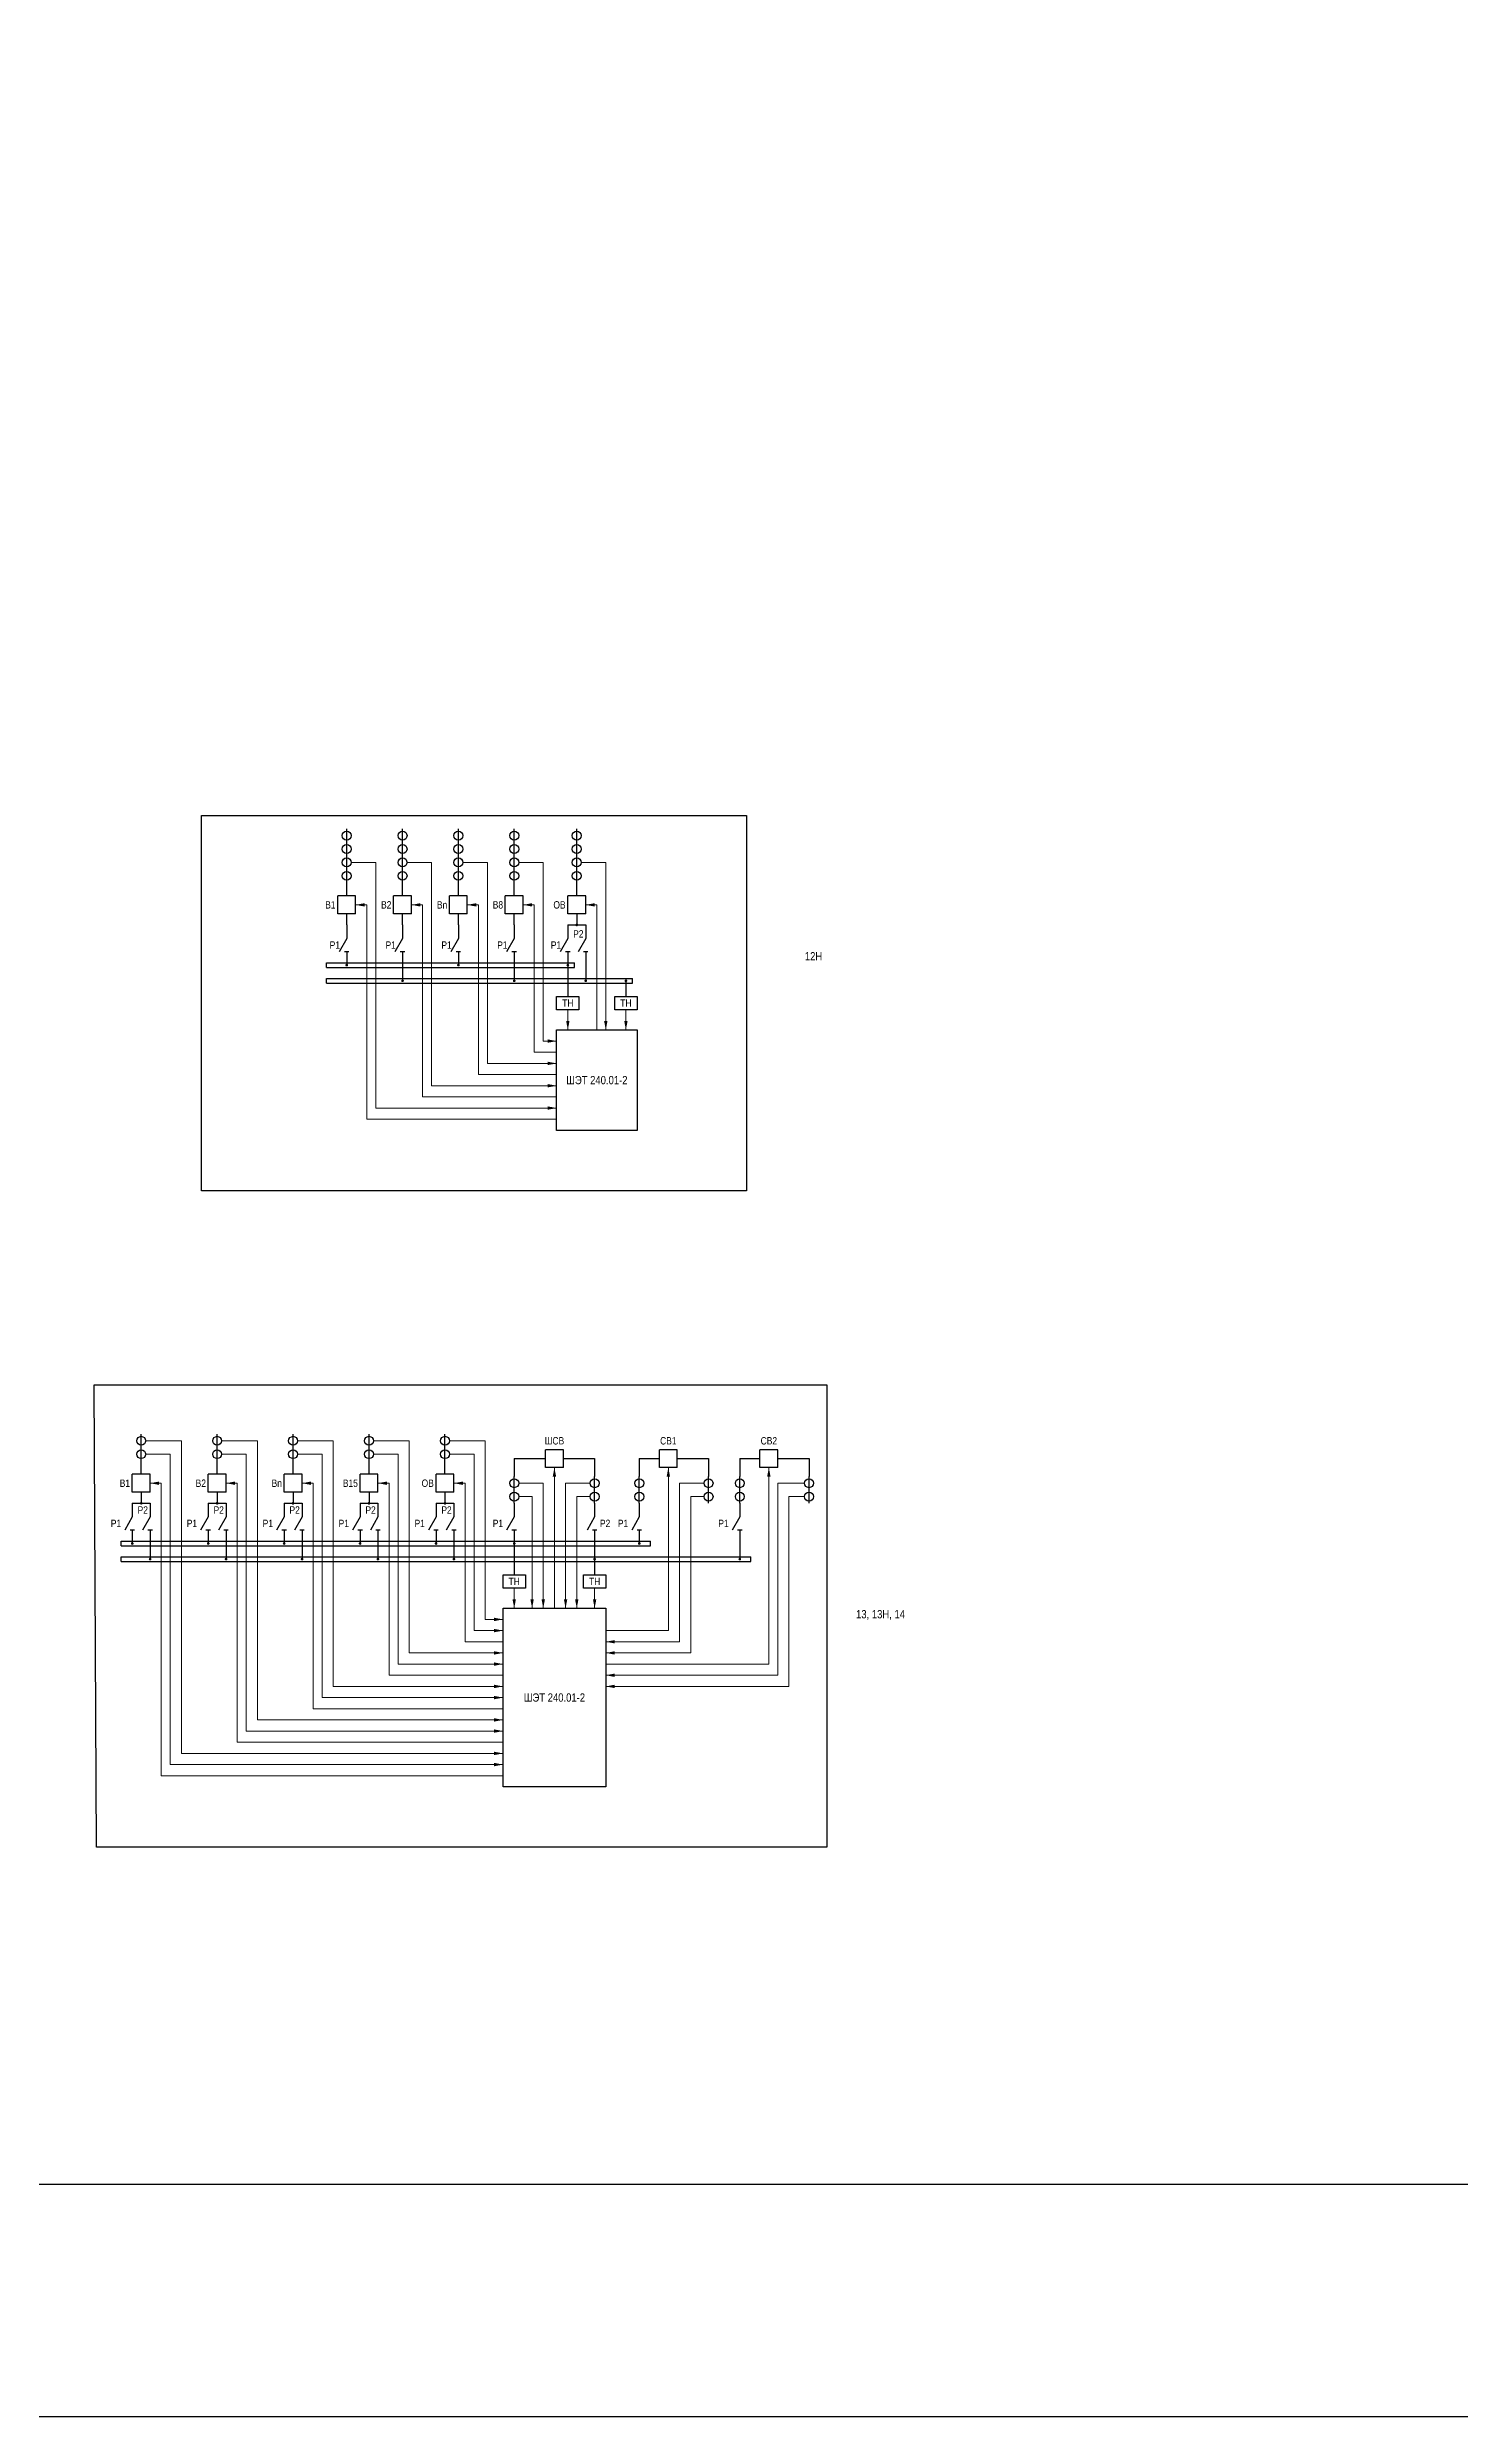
# Model space of a CAD drawing. Header units: millimetres. Extents: x -2550 to 7325, y -3772 to 3128.
# Drawn here: x 2060 to 2692, y -1858 to -797 of the extents above; entities that cross this region are included whole.
import ezdxf
from ezdxf.enums import TextEntityAlignment as Align

# ---------------------------------------------------------------- set-up
doc = ezdxf.new("R2010")
doc.units = ezdxf.units.MM
doc.layers.add('Основная', color=7, linetype='Continuous', lineweight=30)
doc.layers.add('Тонкая', color=7, linetype='Continuous', lineweight=18)
doc.styles.add('Narrow', font='ARIALN.TTF')
doc.styles.add('Вывод', font='tahoma.ttf', dxfattribs={"height": 2.5})
doc.styles.add('Компонент', font='ARIALN.TTF', dxfattribs={"height": 3.5})

# ---------------------------------------------------------------- blocks, each defined once
blk = doc.blocks.new('*U105')
at = {"color": 0, "linetype": 'ByBlock'}
for p, q in [((0, 0), (237, 0)), ((0, -2), (0, 0)), ((237, -2), (237, 0)), ((0, -2), (237, -2))]:
    blk.add_line(p, q, dxfattribs=at)
at = {"layer": 'Основная', "style": 'Компонент'}
blk.add_attdef('ОШ', text='', height=3.5, dxfattribs=at).set_placement((6, 4), align=Align.MIDDLE_CENTER)
blk = doc.blocks.new('*U37')
at = {"color": 0, "linetype": 'ByBlock'}
for p, q in [((0, 0), (-8, 0)), ((-8, -8), (-8, 0)), ((0, -8), (0, 0)), ((0, -8), (-8, -8))]:
    blk.add_line(p, q, dxfattribs=at)
at = {"layer": 'Основная', "style": 'Компонент'}
blk.add_attdef('ОУ', text='', height=3.5, dxfattribs=at).set_placement((-15, -3), align=Align.MIDDLE_CENTER)
blk = doc.blocks.new('*U18')
at = {"color": 0, "linetype": 'ByBlock'}
blk.add_line((0, 0), (6, 3.4), dxfattribs=at)
blk = doc.blocks.new('*U10')
at = {"color": 0}
blk.add_line((0, -1), (0, 1), dxfattribs=at)
blk = doc.blocks.new('*U36')
at = {"color": 0, "linetype": 'ByBlock'}
for p, q in [((0, 9), (0, 3)), ((0, -3), (0, -9))]:
    blk.add_line(p, q, dxfattribs=at)
at = {"color": 0, "linetype": 'ByBlock', "ltscale": 0.25, "xscale": -1, "rotation": 90}
for name, p in [('*U18', (0, 3)), ('*U10', (0, -3))]:
    blk.add_blockref(name, p, dxfattribs=at)
at = {"layer": 'Основная'}
for tag, height, style, p in [('ОУ', 3.5, 'Компонент', (-12, 0)), ('В2', 2.5, 'Вывод', (2, 7)), ('В1', 2.5, 'Вывод', (2, -7))]:
    blk.add_attdef(tag, text='', height=height, dxfattribs=dict(at, style=style)).set_placement(p, align=Align.MIDDLE_CENTER)
blk = doc.blocks.new('*U38')
at = {"linetype": 'ByBlock'}
blk.add_circle((0, 0), 2, dxfattribs=at)
at = {"layer": 'Основная', "color": 0, "linetype": 'ByBlock', "lineweight": -2}
blk.add_line((0, -3), (0, 3), dxfattribs=at)
at = {"layer": 'Основная', "linetype": 'ByBlock', "style": 'Компонент'}
blk.add_attdef('ОУ', text='', height=3.5, dxfattribs=at).set_placement((-6, 0), align=Align.MIDDLE_CENTER)
blk = doc.blocks.new('*U106')
at = {"color": 0, "linetype": 'ByBlock'}
for p, q in [((0, 0), (282, 0)), ((0, -2), (0, 0)), ((282, -2), (282, 0)), ((0, -2), (282, -2))]:
    blk.add_line(p, q, dxfattribs=at)
at = {"layer": 'Основная', "style": 'Компонент'}
blk.add_attdef('ОШ', text='', height=3.5, dxfattribs=at).set_placement((6, 4), align=Align.MIDDLE_CENTER)
blk = doc.blocks.new('*U192')
at = {"color": 0, "linetype": 'ByBlock'}
for p, q in [((0, 0), (111, 0)), ((0, -2), (0, 0)), ((111, -2), (111, 0)), ((0, -2), (111, -2))]:
    blk.add_line(p, q, dxfattribs=at)
at = {"layer": 'Основная', "style": 'Компонент'}
blk.add_attdef('ОШ', text='', height=3.5, dxfattribs=at).set_placement((6, 4), align=Align.MIDDLE_CENTER)
blk = doc.blocks.new('*U193')
at = {"color": 0, "linetype": 'ByBlock'}
for p, q in [((0, 0), (137, 0)), ((0, -2), (0, 0)), ((137, -2), (137, 0)), ((0, -2), (137, -2))]:
    blk.add_line(p, q, dxfattribs=at)
at = {"layer": 'Основная', "style": 'Компонент'}
blk.add_attdef('ОШ', text='', height=3.5, dxfattribs=at).set_placement((6, 4), align=Align.MIDDLE_CENTER)

msp = doc.modelspace()

# ---------------------------------------------------------------- linework, layer by layer
at = {"layer": 'Основная'}
for points in [[(-1638, 3128), (3253, 3128), (3253, -1754), (-1638, -1754)], [(2288, -1222), (2298, -1222), (2298, -1228), (2288, -1228)], [(2314, -1222), (2324, -1222), (2324, -1228), (2314, -1228)], [(2288, -1237), (2324, -1237), (2324, -1282), (2288, -1282)], [(2264, -1481), (2274, -1481), (2274, -1487), (2264, -1487)], [(2300, -1481), (2310, -1481), (2310, -1487), (2300, -1487)], [(2264, -1496), (2310, -1496), (2310, -1576), (2264, -1576)]]:
    msp.add_lwpolyline(points, close=True, dxfattribs=at)
at = {"layer": 'Основная', "color": 1}
msp.add_lwpolyline([(2129, -1141), (2373, -1141), (2373, -1309), (2129, -1309)], close=True, dxfattribs=at)
at = {"layer": 'Основная'}
for points in [[(2194, -1177), (2194, -1171)], [(2219, -1177), (2219, -1171)], [(2244, -1177), (2244, -1171)], [(2269, -1177), (2269, -1171)], [(2297, -1177), (2297, -1171)], [(2194, -1190), (2194, -1185)], [(2219, -1190), (2219, -1185)], [(2244, -1190), (2244, -1185)], [(2269, -1190), (2269, -1185)], [(2297, -1185), (2297, -1190)], [(2293, -1190), (2301, -1190)], [(2219, -1208), (2219, -1215)], [(2269, -1208), (2269, -1215)], [(2293, -1208), (2293, -1222)], [(2301, -1208), (2301, -1215)], [(2319, -1215), (2319, -1222)], [(2102, -1436), (2102, -1430)], [(2136, -1436), (2136, -1430)], [(2170, -1436), (2170, -1430)], [(2204, -1436), (2204, -1430)], [(2238, -1436), (2238, -1430)], [(2269, -1429), (2283, -1429)], [(2269, -1429), (2269, -1437)], [(2291, -1429), (2305, -1429)], [(2305, -1429), (2305, -1437)], [(2325, -1429), (2334, -1429)], [(2325, -1429), (2325, -1437)], [(2342, -1429), (2356, -1429)], [(2356, -1429), (2356, -1437)], [(2370, -1429), (2379, -1429)], [(2370, -1429), (2370, -1437)], [(2387, -1429), (2401, -1429)], [(2401, -1429), (2401, -1437)], [(2098, -1449), (2106, -1449)], [(2102, -1444), (2102, -1449)], [(2132, -1449), (2140, -1449)], [(2136, -1444), (2136, -1449)], [(2166, -1449), (2174, -1449)], [(2170, -1444), (2170, -1449)], [(2200, -1449), (2208, -1449)], [(2204, -1444), (2204, -1449)], [(2234, -1449), (2242, -1449)], [(2238, -1444), (2238, -1449)], [(2106, -1467), (2106, -1474)], [(2140, -1467), (2140, -1474)], [(2174, -1467), (2174, -1474)], [(2208, -1467), (2208, -1474)], [(2242, -1467), (2242, -1474)], [(2269, -1467), (2269, -1481)], [(2305, -1467), (2305, -1481)], [(2370, -1467), (2370, -1474)], [(-2509, -1858), (3983, -1858)]]:
    msp.add_lwpolyline(points, dxfattribs=at)
at = {"layer": 'Основная', "ltscale": 0.25, "const_width": 0.6}
for points in [[(2296.7, -1190, 1), (2297.3, -1190, 1)], [(2296.7, -1190, -1), (2297.3, -1190, -1)], [(2193.7, -1208, 1), (2194.3, -1208, 1)], [(2243.7, -1208, 1), (2244.3, -1208, 1)], [(2243.7, -1208, -1), (2244.3, -1208, -1)], [(2292.7, -1208, 1), (2293.3, -1208, 1)], [(2292.7, -1208, 1), (2293.3, -1208, 1)], [(2292.7, -1208, -1), (2293.3, -1208, -1)], [(2218.7, -1215, 1), (2219.3, -1215, 1)], [(2218.7, -1215, -1), (2219.3, -1215, -1)], [(2268.7, -1215, 1), (2269.3, -1215, 1)], [(2268.7, -1215, -1), (2269.3, -1215, -1)], [(2300.7, -1215, 1), (2301.3, -1215, 1)], [(2300.7, -1215, -1), (2301.3, -1215, -1)], [(2318.7, -1215, 1), (2319.3, -1215, 1)], [(2101.7, -1449, 1), (2102.3, -1449, 1)], [(2101.7, -1449, -1), (2102.3, -1449, -1)], [(2135.7, -1449, 1), (2136.3, -1449, 1)], [(2135.7, -1449, -1), (2136.3, -1449, -1)], [(2169.7, -1449, 1), (2170.3, -1449, 1)], [(2169.7, -1449, -1), (2170.3, -1449, -1)], [(2203.7, -1449, 1), (2204.3, -1449, 1)], [(2203.7, -1449, -1), (2204.3, -1449, -1)], [(2237.7, -1449, 1), (2238.3, -1449, 1)], [(2237.7, -1449, -1), (2238.3, -1449, -1)], [(2097.7, -1467, 1), (2098.3, -1467, 1)], [(2097.7, -1467, -1), (2098.3, -1467, -1)], [(2105.7, -1474, 1), (2106.3, -1474, 1)], [(2105.7, -1474, -1), (2106.3, -1474, -1)], [(2131.7, -1467, 1), (2132.3, -1467, 1)], [(2131.7, -1467, -1), (2132.3, -1467, -1)], [(2139.7, -1474, 1), (2140.3, -1474, 1)], [(2139.7, -1474, -1), (2140.3, -1474, -1)], [(2165.7, -1467, 1), (2166.3, -1467, 1)], [(2165.7, -1467, -1), (2166.3, -1467, -1)], [(2173.7, -1474, 1), (2174.3, -1474, 1)], [(2173.7, -1474, -1), (2174.3, -1474, -1)], [(2199.7, -1467, 1), (2200.3, -1467, 1)], [(2199.7, -1467, -1), (2200.3, -1467, -1)], [(2207.7, -1474, 1), (2208.3, -1474, 1)], [(2207.7, -1474, -1), (2208.3, -1474, -1)], [(2233.7, -1467, 1), (2234.3, -1467, 1)], [(2233.7, -1467, -1), (2234.3, -1467, -1)], [(2241.7, -1474, 1), (2242.3, -1474, 1)], [(2241.7, -1474, -1), (2242.3, -1474, -1)], [(2268.7, -1467, 1), (2269.3, -1467, 1)], [(2304.7, -1474, 1), (2305.3, -1474, 1)], [(2324.7, -1467, 1), (2325.3, -1467, 1)], [(2369.7, -1474, 1), (2370.3, -1474, 1)]]:
    msp.add_lwpolyline(points, format="xyb", close=True, dxfattribs=at)
at = {"layer": 'Основная', "color": 4}
msp.add_lwpolyline([(2081, -1396), (2409, -1396), (2409, -1603), (2082, -1603)], close=True, dxfattribs=at)
at = {"layer": 'Тонкая'}
for p, q in [((2104, -1421), (2120, -1421)), ((2120, -1421), (2120, -1561)), ((2138, -1421), (2154, -1421)), ((2154, -1421), (2154, -1546)), ((2172, -1421), (2188, -1421)), ((2188, -1421), (2188, -1531)), ((2206, -1421), (2222, -1421)), ((2222, -1421), (2222, -1516)), ((2240, -1421), (2256, -1421)), ((2256, -1421), (2256, -1501)), ((2271, -1440), (2282, -1440)), ((2282, -1440), (2282, -1496)), ((2303, -1440), (2292, -1440)), ((2292, -1440), (2292, -1496)), ((2354, -1440), (2343, -1440)), ((2343, -1440), (2343, -1511)), ((2399, -1440), (2387, -1440)), ((2387, -1440), (2387, -1526)), ((2256, -1501), (2264, -1501)), ((2222, -1516), (2264, -1516)), ((2343, -1511), (2310, -1511)), ((2387, -1526), (2310, -1526)), ((2188, -1531), (2264, -1531)), ((2154, -1546), (2264, -1546)), ((2120, -1561), (2264, -1561))]:
    msp.add_line(p, q, dxfattribs=at)
for points in [[(2196, -1162), (2207, -1162)], [(2207, -1162), (2207, -1272)], [(2221, -1162), (2232, -1162)], [(2232, -1162), (2232, -1262)], [(2246, -1162), (2257, -1162)], [(2257, -1162), (2257, -1252)], [(2271, -1162), (2282, -1162)], [(2282, -1162), (2282, -1242)], [(2299, -1162), (2310, -1162)], [(2310, -1162), (2310, -1237)], [(2198, -1181), (2203, -1181)], [(2203, -1181), (2203, -1277)], [(2223, -1181), (2228, -1181)], [(2228, -1181), (2228, -1267)], [(2248, -1181), (2253, -1181)], [(2253, -1181), (2253, -1257)], [(2273, -1181), (2278, -1181)], [(2278, -1181), (2278, -1247)], [(2301, -1181), (2306, -1181)], [(2306, -1181), (2306, -1237)], [(2293, -1237), (2293, -1228)], [(2319, -1237), (2319, -1228)], [(2278, -1247), (2288, -1247)], [(2282, -1242), (2288, -1242)], [(2232, -1262), (2288, -1262)], [(2253, -1257), (2288, -1257)], [(2257, -1252), (2288, -1252)], [(2207, -1272), (2288, -1272)], [(2228, -1267), (2288, -1267)], [(2203, -1277), (2288, -1277)], [(2104, -1427), (2115, -1427)], [(2115, -1427), (2115, -1566)], [(2138, -1427), (2149, -1427)], [(2149, -1427), (2149, -1551)], [(2172, -1427), (2183, -1427)], [(2183, -1427), (2183, -1536)], [(2206, -1427), (2217, -1427)], [(2217, -1427), (2217, -1521)], [(2240, -1427), (2251, -1427)], [(2251, -1427), (2251, -1506)], [(2106, -1440), (2111, -1440)], [(2111, -1440), (2111, -1571)], [(2140, -1440), (2145, -1440)], [(2145, -1440), (2145, -1556)], [(2174, -1440), (2179, -1440)], [(2179, -1440), (2179, -1541)], [(2208, -1440), (2213, -1440)], [(2213, -1440), (2213, -1526)], [(2242, -1440), (2247, -1440)], [(2247, -1440), (2247, -1511)], [(2287, -1496), (2287, -1433)], [(2338, -1433), (2338, -1506)], [(2383, -1433), (2383, -1521)], [(2271, -1446), (2277, -1446)], [(2277, -1446), (2277, -1496)], [(2303, -1446), (2297, -1446)], [(2297, -1446), (2297, -1496)], [(2354, -1446), (2348, -1446)], [(2348, -1446), (2348, -1516)], [(2399, -1446), (2392, -1446)], [(2392, -1446), (2392, -1531)], [(2269, -1496), (2269, -1487)], [(2305, -1496), (2305, -1487)], [(2251, -1506), (2264, -1506)], [(2338, -1506), (2310, -1506)], [(2247, -1511), (2264, -1511)], [(2348, -1516), (2310, -1516)], [(2310, -1516), (2315, -1516)], [(2213, -1526), (2264, -1526)], [(2217, -1521), (2264, -1521)], [(2383, -1521), (2310, -1521)], [(2183, -1536), (2264, -1536)], [(2392, -1531), (2310, -1531)], [(2179, -1541), (2264, -1541)], [(2145, -1556), (2264, -1556)], [(2149, -1551), (2264, -1551)], [(2115, -1566), (2264, -1566)], [(2111, -1571), (2264, -1571)]]:
    msp.add_lwpolyline(points, dxfattribs=at)
at = {"layer": 'Тонкая', "ltscale": 0.3}
for points in [[(2198, -1181, 0, 1.5, 0), (2202, -1181, 0, 0, 0)], [(2223, -1181, 0, 1.5, 0), (2227, -1181, 0, 0, 0)], [(2248, -1181, 0, 1.5, 0), (2252, -1181, 0, 0, 0)], [(2273, -1181, 0, 1.5, 0), (2277, -1181, 0, 0, 0)], [(2301, -1181, 0, 1.5, 0), (2305, -1181, 0, 0, 0)], [(2288, -1242, 0, 1.5, 0), (2284, -1242, 0, 0, 0)], [(2293, -1237, 0, 1.5, 0), (2293, -1233, 0, 0, 0)], [(2310, -1237, 0, 1.5, 0), (2310, -1233, 0, 0, 0)], [(2319, -1237, 0, 1.5, 0), (2319, -1233, 0, 0, 0)], [(2288, -1252, 0, 1.5, 0), (2284, -1252, 0, 0, 0)], [(2288, -1262, 0, 1.5, 0), (2284, -1262, 0, 0, 0)], [(2288, -1272, 0, 1.5, 0), (2284, -1272, 0, 0, 0)], [(2287, -1433, 0, 1.5, 0), (2287, -1437, 0, 0, 0)], [(2338, -1433, 0, 1.5, 0), (2338, -1437, 0, 0, 0)], [(2383, -1433, 0, 1.5, 0), (2383, -1437, 0, 0, 0)], [(2106, -1440, 0, 1.5, 0), (2110, -1440, 0, 0, 0)], [(2140, -1440, 0, 1.5, 0), (2144, -1440, 0, 0, 0)], [(2174, -1440, 0, 1.5, 0), (2178, -1440, 0, 0, 0)], [(2208, -1440, 0, 1.5, 0), (2212, -1440, 0, 0, 0)], [(2242, -1440, 0, 1.5, 0), (2246, -1440, 0, 0, 0)], [(2269, -1496, 0, 1.5, 0), (2269, -1492, 0, 0, 0)], [(2277, -1496, 0, 1.5, 0), (2277, -1492, 0, 0, 0)], [(2282, -1496, 0, 1.5, 0), (2282, -1492, 0, 0, 0)], [(2292, -1496, 0, 1.5, 0), (2292, -1492, 0, 0, 0)], [(2297, -1496, 0, 1.5, 0), (2297, -1492, 0, 0, 0)], [(2305, -1496, 0, 1.5, 0), (2305, -1492, 0, 0, 0)], [(2264, -1501, 0, 1.5, 0), (2260, -1501, 0, 0, 0)], [(2264, -1506, 0, 1.5, 0), (2260, -1506, 0, 0, 0)], [(2264, -1516, 0, 1.5, 0), (2260, -1516, 0, 0, 0)], [(2310, -1511, 0, 1.5, 0), (2314, -1511, 0, 0, 0)], [(2310, -1516, 0, 1.5, 0), (2314, -1516, 0, 0, 0)], [(2264, -1521, 0, 1.5, 0), (2260, -1521, 0, 0, 0)], [(2310, -1526, 0, 1.5, 0), (2314, -1526, 0, 0, 0)], [(2264, -1531, 0, 1.5, 0), (2260, -1531, 0, 0, 0)], [(2264, -1536, 0, 1.5, 0), (2260, -1536, 0, 0, 0)], [(2310, -1531, 0, 1.5, 0), (2314, -1531, 0, 0, 0)], [(2264, -1546, 0, 1.5, 0), (2260, -1546, 0, 0, 0)], [(2264, -1551, 0, 1.5, 0), (2260, -1551, 0, 0, 0)], [(2264, -1561, 0, 1.5, 0), (2260, -1561, 0, 0, 0)], [(2264, -1566, 0, 1.5, 0), (2260, -1566, 0, 0, 0)]]:
    msp.add_lwpolyline(points, format="xyseb", dxfattribs=at)

# ---------------------------------------------------------------- block references
at = {"layer": 'Основная', "ltscale": 0.25}
for name, p in [('*U38', (2194, -1150)), ('*U38', (2194, -1156)), ('*U38', (2219, -1150)), ('*U38', (2219, -1156)), ('*U38', (2244, -1150)), ('*U38', (2244, -1156)), ('*U38', (2269, -1150)), ('*U38', (2269, -1156)), ('*U38', (2297, -1150)), ('*U38', (2297, -1156)), ('*U38', (2194, -1162)), ('*U38', (2194, -1168)), ('*U38', (2219, -1162)), ('*U38', (2219, -1168)), ('*U38', (2244, -1162)), ('*U38', (2244, -1168)), ('*U38', (2269, -1162)), ('*U38', (2269, -1168)), ('*U38', (2297, -1162)), ('*U38', (2297, -1168)), ('*U37', (2198, -1177)), ('*U37', (2223, -1177)), ('*U37', (2248, -1177)), ('*U37', (2273, -1177)), ('*U37', (2301, -1177)), ('*U36', (2194, -1199)), ('*U36', (2219, -1199)), ('*U36', (2244, -1199)), ('*U36', (2269, -1199)), ('*U36', (2293, -1199)), ('*U36', (2301, -1199)), ('*U192', (2185, -1207)), ('*U193', (2185, -1214)), ('*U38', (2102, -1421)), ('*U38', (2136, -1421)), ('*U38', (2170, -1421)), ('*U38', (2204, -1421)), ('*U38', (2238, -1421)), ('*U38', (2102, -1427)), ('*U38', (2136, -1427)), ('*U38', (2170, -1427)), ('*U38', (2204, -1427)), ('*U38', (2238, -1427)), ('*U37', (2291, -1425)), ('*U37', (2342, -1425)), ('*U37', (2387, -1425)), ('*U37', (2106, -1436)), ('*U37', (2140, -1436)), ('*U37', (2174, -1436)), ('*U37', (2208, -1436)), ('*U37', (2242, -1436)), ('*U38', (2269, -1440)), ('*U38', (2305, -1440)), ('*U38', (2325, -1440)), ('*U38', (2356, -1440)), ('*U38', (2370, -1440)), ('*U38', (2401, -1440)), ('*U36', (2098, -1458)), ('*U36', (2106, -1458)), ('*U36', (2132, -1458)), ('*U36', (2140, -1458)), ('*U36', (2166, -1458)), ('*U36', (2174, -1458)), ('*U36', (2200, -1458)), ('*U36', (2208, -1458)), ('*U36', (2234, -1458)), ('*U36', (2242, -1458)), ('*U36', (2269, -1458)), ('*U38', (2269, -1446)), ('*U36', (2305, -1458)), ('*U38', (2305, -1446)), ('*U36', (2325, -1458)), ('*U38', (2325, -1446)), ('*U38', (2356, -1446)), ('*U36', (2370, -1458)), ('*U38', (2370, -1446)), ('*U38', (2401, -1446)), ('*U105', (2093, -1466)), ('*U106', (2093, -1473))]:
    msp.add_blockref(name, p, dxfattribs=at)

# ---------------------------------------------------------------- texts
at = {"layer": 'Основная', "style": 'Narrow'}
for s, p in [('В1', (2189, -1181)), ('В2', (2214, -1181)), ('Вn', (2239, -1181)), ('В8', (2264, -1181)), ('ОВ', (2292, -1181)), ('Р1', (2191, -1199)), ('Р1', (2216, -1199)), ('Р1', (2241, -1199)), ('Р1', (2266, -1199)), ('Р1', (2290, -1199)), ('Р2', (2300, -1194)), ('В1', (2097, -1440)), ('В2', (2131, -1440)), ('Вn', (2165, -1440)), ('В15', (2199, -1440)), ('ОВ', (2233, -1440)), ('Р2', (2105, -1452)), ('Р2', (2139, -1452)), ('Р2', (2173, -1452)), ('Р2', (2207, -1452)), ('Р2', (2241, -1452)), ('Р1', (2093, -1458)), ('Р1', (2127, -1458)), ('Р1', (2161, -1458)), ('Р1', (2195, -1458)), ('Р1', (2229, -1458)), ('Р1', (2264, -1458)), ('Р2', (2312, -1458)), ('Р1', (2320, -1458)), ('Р1', (2365, -1458))]:
    msp.add_text(s, height=3.3, dxfattribs=at).set_placement(p, align=Align.MIDDLE_RIGHT)
for s, p in [('ШСВ', (2287, -1421)), ('СВ1', (2338, -1421)), ('СВ2', (2383, -1421))]:
    msp.add_text(s, height=3.3, dxfattribs=at).set_placement(p, align=Align.MIDDLE_CENTER)
at = {"layer": 'Основная', "color": 3, "char_height": 3.7, "width": 25, "attachment_point": 5, "style": 'Narrow'}
for s, insert in [('12Н', (2403, -1204)), ('13, 13Н, 14', (2433, -1499))]:
    msp.add_mtext(s, dxfattribs=dict(at, insert=insert))
at = {"layer": 'Основная', "attachment_point": 5, "style": 'Narrow'}
for s, insert, char_height, width in [('ТН', (2293, -1225), 3.3, 10), ('ТН', (2319, -1225), 3.3, 10), ('ШЭТ 240.01-2', (2306, -1259.5), 3.7, 36), ('ТН', (2269, -1484), 3.3, 10), ('ТН', (2305, -1484), 3.3, 10), ('ШЭТ 240.01-2', (2287, -1536), 3.7, 46)]:
    msp.add_mtext(s, dxfattribs=dict(at, insert=insert, char_height=char_height, width=width))

doc.saveas('drawing.dxf')
